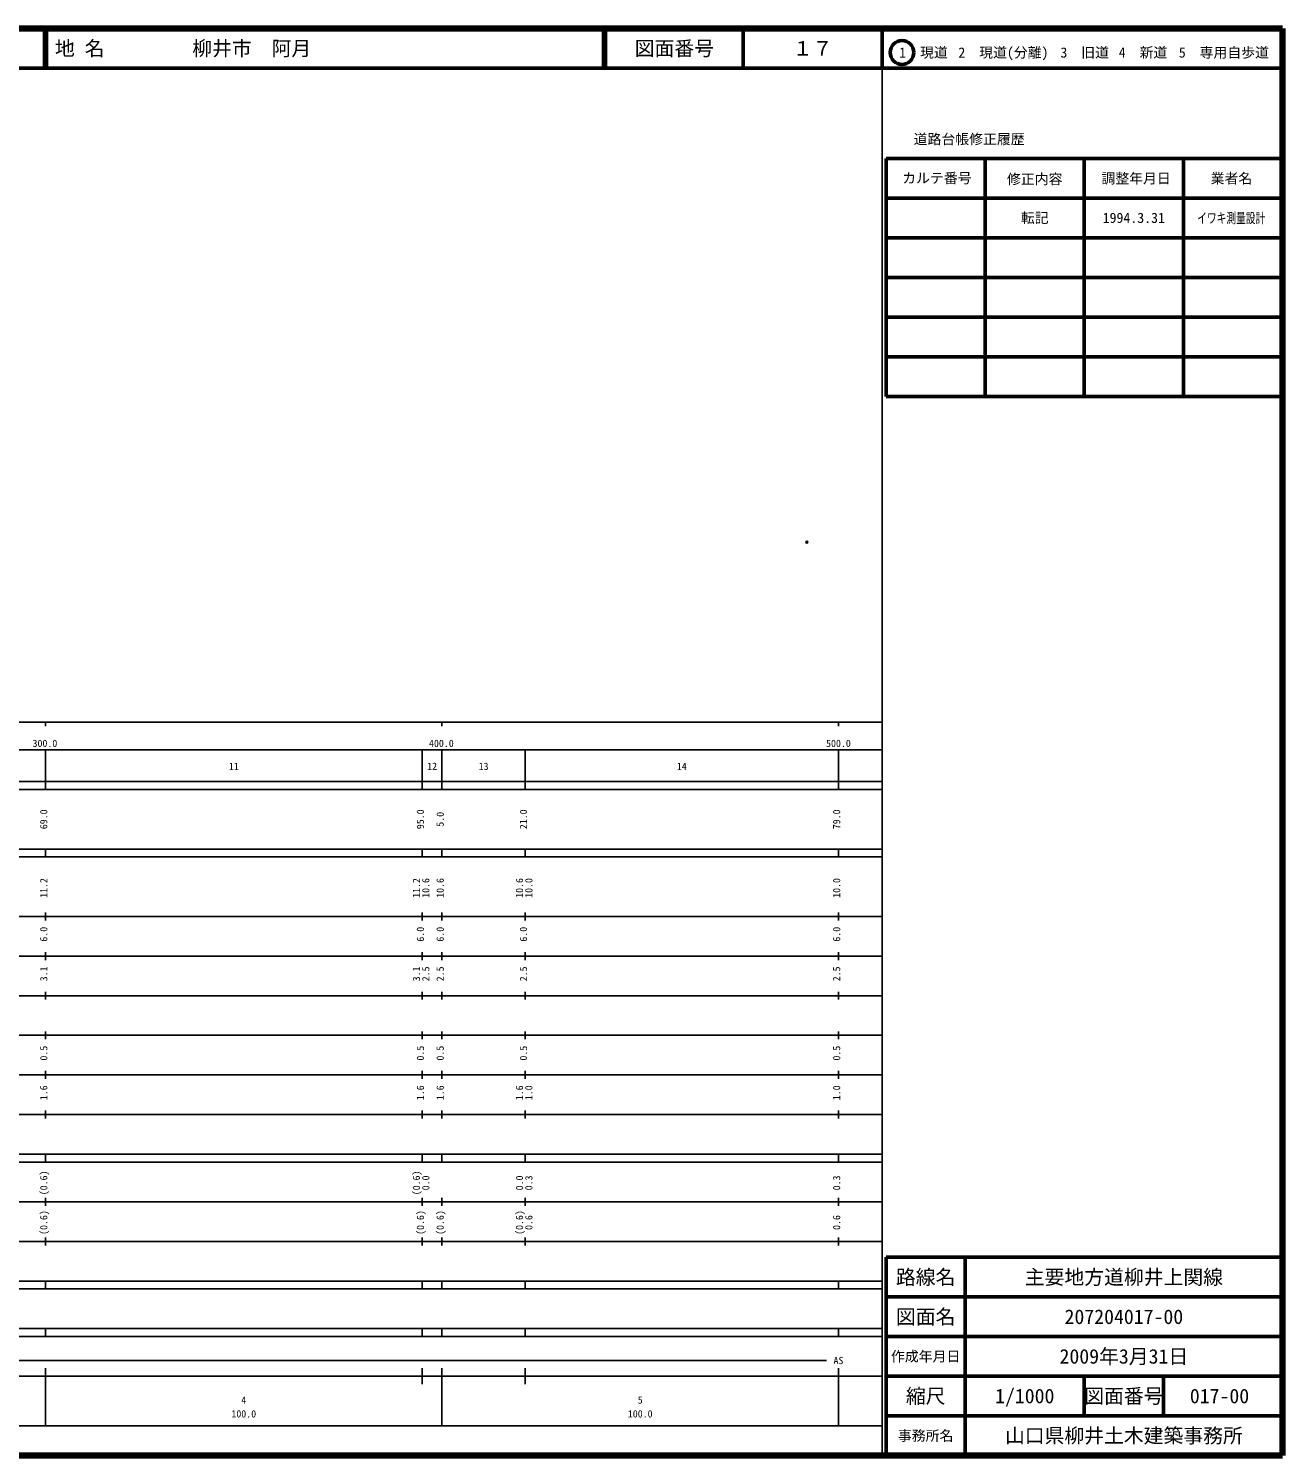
# Model space of a CAD drawing. Units: millimetres on the paper. Extents: x 40 to 680, y 20 to 380.
# Drawn here: x 363.7 to 680, y 20 to 380 of the extents above; entities that cross this region are included whole.
import ezdxf
from ezdxf.enums import TextEntityAlignment as Align

# ---------------------------------------------------------------- set-up
doc = ezdxf.new("R2010")
doc.units = ezdxf.units.MM
doc.header["$PDMODE"] = 32
doc.header["$PDSIZE"] = 0.5
doc.layers.add('M-OTRS', color=6, linetype='Continuous')
doc.layers.add('M-TTL-TXT', color=7, linetype='Continuous')
for name, color, linetype, lineweight in [('M-TTL', 2, 'Continuous', 140), ('M-TTL-BAND', 7, 'Continuous', 25), ('M-TTL-FRAM', 2, 'Continuous', 50), ('M-TTL-LINE', 7, 'Continuous', 50)]:
    doc.layers.add(name, color=color, linetype=linetype, lineweight=lineweight)
doc.styles.add('ＭＳ ゴシック', font='')
doc.styles.get('ＭＳ ゴシック').set_extended_font_data('MS Gothic')

msp = doc.modelspace()

# ---------------------------------------------------------------- linework, layer by layer
at = {"layer": 'M-OTRS'}
msp.add_point((560.052, 250.399), dxfattribs=at)
at = {"layer": 'M-TTL'}
for p, q in [((680, 380), (40, 380)), ((680, 20), (680, 380)), ((40, 20), (680, 20))]:
    msp.add_line(p, q, dxfattribs=at)
at = {"layer": 'M-TTL-BAND'}
for p, q in [((579, 20), (579, 370)), ((40, 205), (579, 205)), ((368, 205), (368, 204)), ((468, 205), (468, 204)), ((568, 205), (568, 204)), ((68, 198), (579, 198)), ((368, 188), (368, 198)), ((463, 188), (463, 198)), ((468, 188), (468, 198)), ((489, 188), (489, 198)), ((568, 188), (568, 198)), ((40, 190), (579, 190)), ((40, 188), (579, 188)), ((40, 173), (579, 173)), ((368, 171), (368, 173)), ((463, 171), (463, 173)), ((468, 171), (468, 173)), ((489, 171), (489, 173)), ((568, 171), (568, 173)), ((40, 171), (579, 171)), ((40, 156), (579, 156)), ((368, 155), (368, 157)), ((463, 155), (463, 157)), ((468, 155), (468, 157)), ((489, 155), (489, 157)), ((568, 155), (568, 157)), ((46, 146), (579, 146)), ((368, 145), (368, 147)), ((463, 145), (463, 147)), ((468, 145), (468, 147)), ((489, 145), (489, 147)), ((568, 145), (568, 147)), ((368, 135), (368, 137)), ((463, 135), (463, 137)), ((468, 135), (468, 137)), ((489, 135), (489, 137)), ((568, 135), (568, 137)), ((52, 136), (579, 136)), ((46, 126), (579, 126)), ((368, 125), (368, 127)), ((463, 125), (463, 127)), ((468, 125), (468, 127)), ((489, 125), (489, 127)), ((568, 125), (568, 127)), ((52, 116), (579, 116)), ((368, 115), (368, 117)), ((463, 115), (463, 117)), ((468, 115), (468, 117)), ((489, 115), (489, 117)), ((568, 115), (568, 117)), ((46, 106), (579, 106)), ((368, 105), (368, 107)), ((463, 105), (463, 107)), ((468, 105), (468, 107)), ((489, 105), (489, 107)), ((568, 105), (568, 107)), ((40, 96), (579, 96)), ((40, 94), (579, 94)), ((368, 94), (368, 96)), ((463, 94), (463, 96)), ((468, 94), (468, 96)), ((489, 94), (489, 96)), ((568, 94), (568, 96)), ((49, 84), (579, 84)), ((368, 83), (368, 85)), ((463, 83), (463, 85)), ((468, 83), (468, 85)), ((489, 83), (489, 85)), ((568, 83), (568, 85)), ((40, 74), (579, 74)), ((368, 73), (368, 75)), ((463, 73), (463, 75)), ((468, 73), (468, 75)), ((489, 73), (489, 75)), ((568, 73), (568, 75)), ((40, 64), (579, 64)), ((40, 62), (579, 62)), ((368, 62), (368, 64)), ((463, 62), (463, 64)), ((468, 62), (468, 64)), ((489, 62), (489, 64)), ((568, 62), (568, 64)), ((40, 52), (579, 52)), ((368, 50), (368, 52)), ((463, 50), (463, 52)), ((468, 50), (468, 52)), ((489, 50), (489, 52)), ((568, 50), (568, 52)), ((40, 50), (579, 50)), ((71, 44), (565, 44)), ((40, 40), (579, 40)), ((368, 27.5), (368, 42)), ((463, 38), (463, 42)), ((468, 27.5), (468, 42)), ((489, 38), (489, 42)), ((568, 27.5), (568, 42)), ((68, 27.5), (579, 27.5))]:
    msp.add_line(p, q, dxfattribs=at)
at = {"layer": 'M-TTL-FRAM'}
for p, q in [((580, 347.197), (580, 287.197)), ((580, 347.197), (680, 347.197)), ((580, 287.197), (680, 287.197)), ((680, 70), (580, 70)), ((580, 70), (580, 20))]:
    msp.add_line(p, q, dxfattribs=at)
at = {"layer": 'M-TTL-LINE'}
for p, q in [((367.75, 380), (367.75, 370)), ((368.25, 380), (368.25, 370)), ((508.747, 380), (508.747, 370)), ((509.247, 380), (509.247, 370)), ((543.997, 380), (543.997, 370)), ((579, 380), (579, 370)), ((40, 370), (680, 370)), ((605, 347.197), (605, 287.197)), ((630, 347.197), (630, 287.197)), ((655, 347.197), (655, 287.197)), ((580, 337.197), (680, 337.197)), ((580, 327.197), (680, 327.197)), ((580, 317.197), (680, 317.197)), ((580, 307.197), (680, 307.197)), ((580, 297.197), (680, 297.197)), ((600, 70), (600, 20)), ((680, 60), (580, 60)), ((680, 50), (580, 50)), ((680, 40), (580, 40)), ((630, 40), (630, 30)), ((650, 40), (650, 30)), ((680, 30), (580, 30))]:
    msp.add_line(p, q, dxfattribs=at)
msp.add_circle((584.031, 373.958), 3, dxfattribs=at)

# ---------------------------------------------------------------- texts
at = {"layer": 'M-TTL-BAND', "style": 'ＭＳ ゴシック'}
for s, p in [('300.0', (367.844, 198.195)), ('400.0', (467.844, 198.195)), ('500.0', (568, 198.195)), ('11', (415.5, 192.405)), ('12', (465.5, 192.405)), ('13', (478.5, 192.405)), ('14', (528.5, 192.405)), ('AS', (568, 42.5)), ('4', (418, 32.523)), ('5', (518, 32.523)), ('100.0', (418, 29.033)), ('100.0', (518, 29.033))]:
    msp.add_text(s, height=1.833, dxfattribs=at).set_placement(p, align=Align.BOTTOM_CENTER)
for s, p in [('69.0', (369, 180.5)), ('95.0', (464, 180.5)), ('5.0', (469, 180.5)), ('21.0', (490, 180.5)), ('79.0', (569, 180.5)), ('11.2', (369, 163.174)), ('11.2', (463, 163.174)), ('10.6', (465.37, 163.174)), ('10.6', (469, 163.174)), ('10.6', (489, 163.174)), ('10.0', (491.37, 163.174)), ('10.0', (569, 163.174)), ('6.0', (369, 151.5)), ('6.0', (464, 151.5)), ('6.0', (469, 151.5)), ('6.0', (490, 151.5)), ('6.0', (569, 151.5)), ('3.1', (369, 141.5)), ('3.1', (463, 141.5)), ('2.5', (465.37, 141.5)), ('2.5', (469, 141.5)), ('2.5', (490, 141.5)), ('2.5', (569, 141.5)), ('0.5', (369, 121.5)), ('0.5', (464, 121.5)), ('0.5', (469, 121.5)), ('0.5', (490, 121.5)), ('0.5', (569, 121.5)), ('1.6', (369, 111.5)), ('1.6', (464, 111.5)), ('1.6', (469, 111.5)), ('1.6', (489, 111.5)), ('1.0', (491.37, 111.5)), ('1.0', (569, 111.5)), ('(0.6)', (369, 88.764)), ('(0.6)', (463, 88.764)), ('0.0', (465.37, 88.764)), ('0.0', (489, 88.764)), ('0.3', (491.37, 88.764)), ('0.3', (569, 88.764)), ('(0.6)', (369, 78.764)), ('(0.6)', (464, 78.764)), ('(0.6)', (469, 78.764)), ('(0.6)', (489, 78.764)), ('0.6', (491.37, 78.764)), ('0.6', (569, 78.764))]:
    msp.add_text(s, height=1.833, rotation=90, dxfattribs=at).set_placement(p, align=Align.BOTTOM_CENTER)
at = {"layer": 'M-TTL-TXT', "style": 'ＭＳ ゴシック'}
for s, p in [('地 名', (370.38, 375)), ('柳井市\u3000阿月', (405.024, 375))]:
    msp.add_text(s, height=3.666, dxfattribs=at).set_placement(p, align=Align.MIDDLE_LEFT)
for s, height, p in [('図面番号', 3.666, (526.622, 375)), ('１７', 3.666, (561.497, 375)), ('1\u3000現道', 2.566, (589.448, 373.958)), ('2\u3000現道(分離)', 2.566, (609.619, 373.958)), ('3\u3000旧道', 2.566, (630.121, 373.958)), ('4\u3000新道', 2.566, (644.824, 373.958)), ('5\u3000専用自歩道', 2.566, (665.228, 373.958)), ('道路台帳修正履歴', 2.566, (600.968, 352.113)), ('カルテ番号', 2.566, (592.839, 342.277)), ('修正内容', 2.566, (617.509, 342.023)), ('調整年月日', 2.566, (643.089, 342.197)), ('業者名', 2.566, (667.134, 342.197)), ('転記', 2.566, (617.5, 332.245)), ('1994.3.31', 2.566, (642.5, 332.245)), ('路線名', 3.666, (590, 65)), ('路線名', 3.666, (590, 65)), ('主要地方道柳井上関線', 3.666, (640, 65)), ('図面名', 3.666, (590, 55)), ('図面名', 3.666, (590, 55)), ('207204017-00', 3.666, (640, 55)), ('2009年3月31日', 3.666, (640, 45)), ('作成年月日', 2.566, (590, 45)), ('作成年月日', 2.566, (590, 45)), ('縮尺', 3.666, (590, 35)), ('縮尺', 3.666, (590, 35)), ('1/1000', 3.666, (615, 35)), ('図面番号', 3.666, (640, 35)), ('図面番号', 3.666, (640, 35)), ('017-00', 3.666, (664.125, 35)), ('事務所名', 2.566, (590, 25)), ('事務所名', 2.566, (590, 25)), ('山口県柳井土木建築事務所', 3.666, (640, 25))]:
    msp.add_text(s, height=height, dxfattribs=at).set_placement(p, align=Align.MIDDLE_CENTER)
at = {"layer": 'M-TTL-TXT', "style": 'ＭＳ ゴシック', "width": 0.7}
msp.add_text('イワキ測量設計', height=2.566, dxfattribs=at).set_placement((667.077, 332.189), align=Align.MIDDLE_CENTER)

doc.saveas('drawing.dxf')
